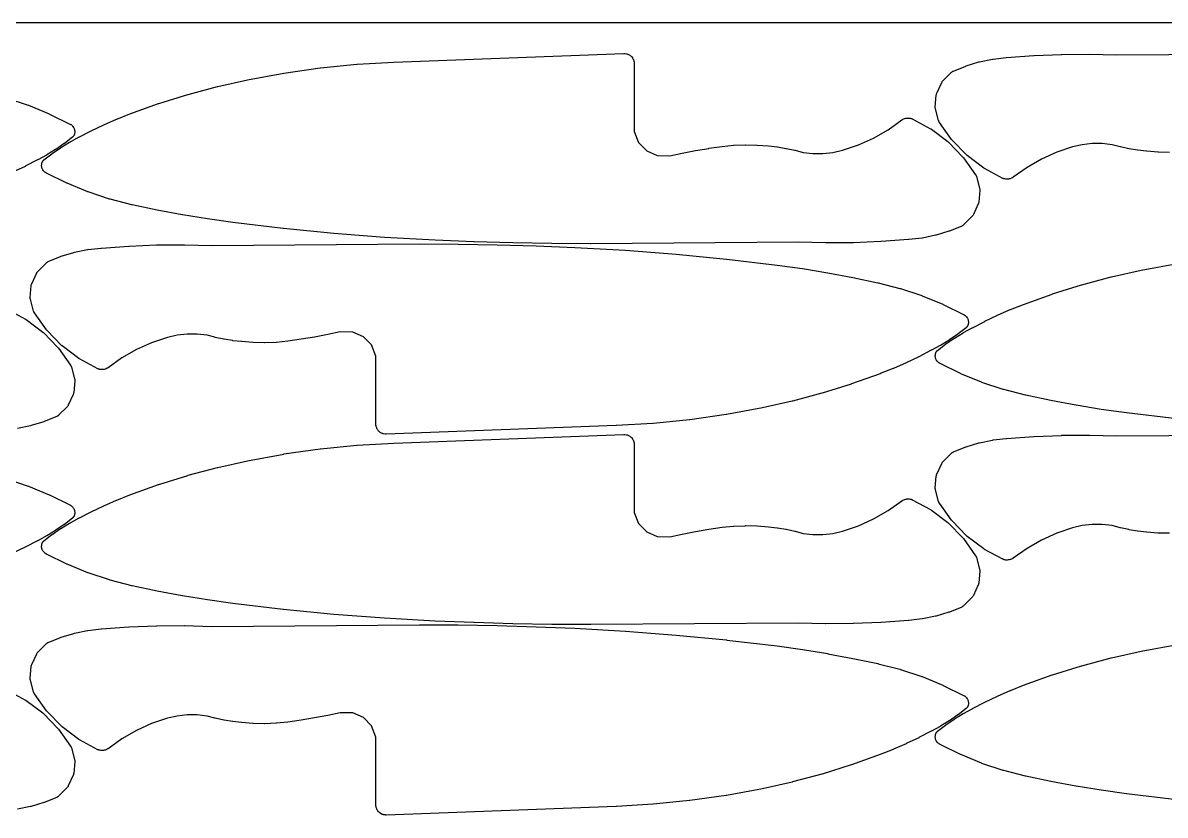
# Model space of a CAD drawing. Header units: metres. Extents: x 0 to 3000, y 0 to 1240.
# Drawn here: x 2207.4 to 2608.8, y 961.7 to 1240 of the extents above; entities that cross this region are included whole.
import ezdxf

# ---------------------------------------------------------------- set-up
doc = ezdxf.new("R2010")
doc.units = ezdxf.units.M

msp = doc.modelspace()

# ---------------------------------------------------------------- linework, layer by layer
at = {"color": 7}
msp.add_lwpolyline([(0, 0), (3000, 0), (3000, 1240), (0, 1240), (0, 0)], close=True, dxfattribs=at)
at = {"color": 1}
for points in [[(2423.77, 1197.92), (2426.62, 1195.02), (2430.33, 1193.39), (2434.71, 1193.29), (2439.07, 1194.24), (2439.11, 1194.25), (2443.72, 1195.13), (2443.77, 1195.14), (2448.4, 1195.92), (2448.44, 1195.93), (2453.09, 1196.59), (2453.13, 1196.6), (2453.17, 1196.6), (2457.12, 1197), (2457.24, 1197.01), (2461.2, 1197.17), (2461.32, 1197.17), (2465.28, 1197.09), (2465.4, 1197.08), (2469.35, 1196.76), (2469.38, 1196.76), (2469.41, 1196.76), (2472.44, 1196.42), (2472.55, 1196.41), (2475.55, 1195.92), (2475.66, 1195.9), (2478.63, 1195.25), (2478.73, 1195.23), (2481.53, 1194.47), (2484.99, 1194.07), (2488.51, 1194.07), (2492, 1194.46), (2495.45, 1195.24), (2501, 1197.13), (2506.34, 1199.55), (2511.42, 1202.47), (2516.28, 1205.93), (2516.36, 1205.98), (2516.44, 1206.03), (2516.44, 1206.03), (2516.45, 1206.04), (2516.53, 1206.08), (2516.61, 1206.12), (2516.97, 1206.28), (2517.14, 1206.35), (2517.32, 1206.41), (2517.7, 1206.5), (2517.88, 1206.53), (2518.06, 1206.55), (2518.45, 1206.58), (2518.64, 1206.58), (2518.83, 1206.56), (2519.21, 1206.51), (2519.28, 1206.5), (2519.35, 1206.49), (2519.38, 1206.48), (2519.41, 1206.48), (2519.47, 1206.46), (2519.54, 1206.44), (2519.57, 1206.43), (2519.6, 1206.42), (2519.66, 1206.4), (2519.72, 1206.38), (2519.75, 1206.36), (2519.78, 1206.35), (2519.84, 1206.32), (2519.9, 1206.29), (2526.36, 1202.83), (2526.49, 1202.75), (2526.62, 1202.67), (2532.44, 1198.28), (2532.56, 1198.18), (2532.67, 1198.08), (2537.74, 1192.85), (2537.85, 1192.73), (2537.94, 1192.61), (2542.18, 1186.63), (2542.21, 1186.58), (2542.24, 1186.54), (2542.26, 1186.5), (2542.28, 1186.47), (2542.31, 1186.41), (2542.34, 1186.36), (2542.35, 1186.33), (2542.37, 1186.29), (2542.39, 1186.24), (2542.42, 1186.18), (2542.43, 1186.15), (2542.44, 1186.11), (2542.46, 1186.05), (2542.48, 1186), (2543.59, 1181.88), (2543.63, 1181.71), (2543.65, 1181.54), (2543.66, 1181.36), (2543.65, 1181.18), (2543.29, 1177.06), (2543.27, 1176.89), (2543.23, 1176.72), (2543.18, 1176.55), (2543.11, 1176.39), (2541.38, 1172.63), (2541.3, 1172.48), (2541.2, 1172.33), (2541.09, 1172.19), (2540.98, 1172.06), (2537.96, 1169.04), (2537.96, 1169.04), (2537.95, 1169.03), (2537.88, 1168.97), (2537.82, 1168.91), (2537.81, 1168.9), (2537.81, 1168.9), (2537.73, 1168.85), (2537.66, 1168.79), (2537.65, 1168.79), (2537.65, 1168.78), (2537.57, 1168.74), (2537.49, 1168.69), (2537.48, 1168.69), (2537.48, 1168.68), (2537.4, 1168.65), (2537.31, 1168.61), (2537.31, 1168.6), (2537.3, 1168.6), (2532.96, 1166.84), (2532.78, 1166.78), (2528.31, 1165.42), (2528.13, 1165.37), (2523.55, 1164.43), (2523.37, 1164.41), (2518.71, 1163.89), (2518.67, 1163.89), (2518.64, 1163.88), (2508.99, 1163.17), (2508.92, 1163.16), (2499.25, 1162.77), (2499.19, 1162.77), (2489.52, 1162.7), (2489.45, 1162.7), (2479.81, 1162.96), (2406.93, 1162.44), (2406.92, 1162.44), (2406.91, 1162.44), (2393.26, 1162.5), (2393.24, 1162.5), (2379.6, 1162.72), (2379.57, 1162.72), (2365.94, 1163.11), (2365.91, 1163.11), (2352.28, 1163.66), (2352.26, 1163.66), (2352.25, 1163.66), (2334.49, 1164.65), (2334.44, 1164.66), (2316.71, 1166.02), (2316.67, 1166.03), (2298.96, 1167.76), (2298.92, 1167.76), (2281.25, 1169.86), (2281.23, 1169.86), (2281.21, 1169.87), (2272.34, 1171.11), (2272.3, 1171.12), (2263.46, 1172.56), (2263.42, 1172.57), (2254.61, 1174.21), (2254.57, 1174.22), (2245.81, 1176.06), (2245.76, 1176.07), (2245.72, 1176.08), (2238.05, 1178.05), (2237.91, 1178.09), (2230.41, 1180.59), (2230.28, 1180.64), (2222.96, 1183.64), (2222.84, 1183.7), (2215.73, 1187.2), (2215.71, 1187.22), (2215.69, 1187.23), (2215.63, 1187.26), (2215.56, 1187.3), (2215.54, 1187.31), (2215.52, 1187.32), (2215.2, 1187.54), (2215.04, 1187.65), (2214.9, 1187.78), (2214.76, 1187.92), (2214.64, 1188.08), (2214.43, 1188.39), (2214.33, 1188.55), (2214.25, 1188.72), (2214.18, 1188.9), (2214.13, 1189.08), (2214.05, 1189.45), (2214.01, 1189.64), (2214, 1189.84), (2214, 1190.03), (2214.03, 1190.23), (2214.09, 1190.61), (2214.11, 1190.66), (2214.11, 1190.71), (2214.13, 1190.75), (2214.14, 1190.8), (2214.15, 1190.85), (2214.17, 1190.9), (2214.18, 1190.94), (2214.2, 1190.99), (2214.22, 1191.03), (2214.24, 1191.08), (2214.26, 1191.12), (2214.28, 1191.17), (2214.3, 1191.21), (2214.33, 1191.26), (2214.35, 1191.3), (2214.37, 1191.34), (2214.4, 1191.38), (2214.43, 1191.42), (2214.46, 1191.46), (2214.49, 1191.5), (2214.52, 1191.54), (2214.55, 1191.58), (2214.58, 1191.61), (2214.61, 1191.65), (2214.65, 1191.68), (2214.69, 1191.72), (2214.72, 1191.75), (2214.76, 1191.78), (2214.8, 1191.81), (2214.84, 1191.85), (2217.64, 1194.04), (2217.73, 1194.1), (2220.66, 1196.13), (2220.75, 1196.19), (2223.78, 1198.05), (2223.88, 1198.1), (2227.02, 1199.79), (2227.03, 1199.79), (2227.05, 1199.8), (2231.38, 1202.04), (2231.44, 1202.07), (2235.84, 1204.17), (2235.9, 1204.2), (2240.37, 1206.16), (2240.43, 1206.18), (2244.96, 1208), (2245, 1208.01), (2245.03, 1208.03), (2255.1, 1211.63), (2255.18, 1211.66), (2265.39, 1214.85), (2265.47, 1214.87), (2275.8, 1217.63), (2275.88, 1217.65), (2286.32, 1219.99), (2286.35, 1220), (2286.39, 1220.01), (2299.06, 1222.34), (2299.14, 1222.35), (2311.88, 1224.16), (2311.97, 1224.17), (2324.77, 1225.45), (2324.86, 1225.45), (2337.71, 1226.2), (2337.73, 1226.2), (2337.75, 1226.2), (2418.58, 1229.23), (2418.67, 1229.23), (2418.76, 1229.23), (2418.77, 1229.23), (2418.77, 1229.23), (2418.86, 1229.22), (2418.95, 1229.21), (2419.51, 1229.13), (2419.69, 1229.09), (2419.87, 1229.04), (2420.04, 1228.97), (2420.21, 1228.88), (2420.67, 1228.61), (2420.83, 1228.51), (2420.97, 1228.4), (2421.1, 1228.28), (2421.23, 1228.14), (2421.57, 1227.72), (2421.68, 1227.57), (2421.77, 1227.41), (2421.86, 1227.25), (2421.92, 1227.07), (2422.09, 1226.54), (2422.1, 1226.52), (2422.1, 1226.51), (2422.12, 1226.43), (2422.14, 1226.35), (2422.15, 1226.33), (2422.15, 1226.32), (2422.16, 1226.24), (2422.18, 1226.16), (2422.18, 1226.14), (2422.18, 1226.12), (2422.18, 1226.04), (2422.19, 1225.96), (2422.19, 1225.94), (2422.19, 1225.93), (2422.19, 1201.84), (2423.77, 1197.92)], [(2329.89, 1126.86), (2327.05, 1129.76), (2323.33, 1131.39), (2318.95, 1131.49), (2314.59, 1130.54), (2314.55, 1130.53), (2309.94, 1129.65), (2309.89, 1129.64), (2305.26, 1128.86), (2305.22, 1128.85), (2300.57, 1128.19), (2300.53, 1128.18), (2300.49, 1128.17), (2296.54, 1127.78), (2296.42, 1127.77), (2292.46, 1127.61), (2292.34, 1127.61), (2288.38, 1127.69), (2288.26, 1127.7), (2284.31, 1128.02), (2284.28, 1128.02), (2284.25, 1128.02), (2281.22, 1128.36), (2281.11, 1128.37), (2278.11, 1128.86), (2278.01, 1128.88), (2275.03, 1129.53), (2274.93, 1129.55), (2272.13, 1130.31), (2268.67, 1130.71), (2265.15, 1130.71), (2261.66, 1130.32), (2258.21, 1129.54), (2252.66, 1127.65), (2247.32, 1125.23), (2242.24, 1122.31), (2237.38, 1118.85), (2237.3, 1118.8), (2237.22, 1118.75), (2237.22, 1118.75), (2237.21, 1118.74), (2237.13, 1118.7), (2237.05, 1118.66), (2236.69, 1118.5), (2236.52, 1118.43), (2236.34, 1118.37), (2235.96, 1118.28), (2235.78, 1118.24), (2235.6, 1118.23), (2235.21, 1118.2), (2235.02, 1118.2), (2234.83, 1118.22), (2234.45, 1118.27), (2234.38, 1118.28), (2234.32, 1118.29), (2234.28, 1118.3), (2234.25, 1118.3), (2234.19, 1118.32), (2234.13, 1118.34), (2234.1, 1118.35), (2234.06, 1118.36), (2234, 1118.38), (2233.94, 1118.4), (2233.91, 1118.42), (2233.88, 1118.43), (2233.82, 1118.46), (2233.76, 1118.49), (2227.3, 1121.95), (2227.17, 1122.03), (2227.04, 1122.11), (2221.22, 1126.5), (2221.11, 1126.6), (2220.99, 1126.7), (2215.92, 1131.93), (2215.81, 1132.05), (2215.72, 1132.17), (2211.48, 1138.15), (2211.45, 1138.2), (2211.42, 1138.24), (2211.4, 1138.28), (2211.38, 1138.31), (2211.35, 1138.36), (2211.32, 1138.41), (2211.31, 1138.45), (2211.29, 1138.49), (2211.27, 1138.54), (2211.25, 1138.59), (2211.23, 1138.63), (2211.22, 1138.67), (2211.2, 1138.73), (2211.19, 1138.78), (2210.07, 1142.9), (2210.03, 1143.07), (2210.01, 1143.24), (2210, 1143.42), (2210.01, 1143.59), (2210.37, 1147.72), (2210.39, 1147.89), (2210.43, 1148.06), (2210.48, 1148.23), (2210.55, 1148.39), (2212.28, 1152.15), (2212.37, 1152.3), (2212.46, 1152.45), (2212.57, 1152.59), (2212.68, 1152.72), (2215.7, 1155.74), (2215.7, 1155.74), (2215.71, 1155.75), (2215.78, 1155.81), (2215.84, 1155.87), (2215.85, 1155.87), (2215.86, 1155.88), (2215.93, 1155.93), (2216, 1155.99), (2216.01, 1155.99), (2216.01, 1156), (2216.09, 1156.04), (2216.17, 1156.09), (2216.18, 1156.09), (2216.18, 1156.09), (2216.27, 1156.13), (2216.35, 1156.17), (2216.35, 1156.17), (2216.36, 1156.18), (2220.7, 1157.94), (2220.88, 1158), (2225.35, 1159.36), (2225.53, 1159.4), (2230.11, 1160.34), (2230.29, 1160.37), (2234.95, 1160.89), (2234.99, 1160.89), (2235.02, 1160.9), (2244.67, 1161.61), (2244.74, 1161.62), (2254.41, 1162.01), (2254.47, 1162.01), (2264.15, 1162.08), (2264.21, 1162.07), (2273.85, 1161.82), (2346.73, 1162.34), (2346.74, 1162.34), (2346.75, 1162.34), (2360.4, 1162.28), (2360.42, 1162.28), (2374.06, 1162.06), (2374.09, 1162.06), (2387.72, 1161.67), (2387.75, 1161.67), (2401.38, 1161.12), (2401.4, 1161.12), (2401.41, 1161.12), (2419.18, 1160.13), (2419.22, 1160.12), (2436.95, 1158.76), (2436.99, 1158.75), (2454.7, 1157.02), (2454.74, 1157.02), (2472.41, 1154.92), (2472.43, 1154.92), (2472.45, 1154.91), (2481.32, 1153.67), (2481.36, 1153.66), (2490.2, 1152.21), (2490.24, 1152.21), (2499.05, 1150.57), (2499.09, 1150.56), (2507.86, 1148.72), (2507.9, 1148.71), (2507.94, 1148.7), (2515.61, 1146.73), (2515.75, 1146.69), (2523.25, 1144.19), (2523.38, 1144.14), (2530.7, 1141.14), (2530.83, 1141.08), (2537.93, 1137.57), (2537.95, 1137.56), (2537.97, 1137.55), (2538.03, 1137.52), (2538.1, 1137.48), (2538.12, 1137.47), (2538.14, 1137.45), (2538.46, 1137.24), (2538.62, 1137.13), (2538.77, 1137), (2538.9, 1136.85), (2539.02, 1136.7), (2539.23, 1136.39), (2539.33, 1136.23), (2539.41, 1136.06), (2539.48, 1135.88), (2539.53, 1135.7), (2539.61, 1135.33), (2539.65, 1135.14), (2539.66, 1134.94), (2539.66, 1134.75), (2539.63, 1134.55), (2539.57, 1134.17), (2539.56, 1134.12), (2539.55, 1134.07), (2539.53, 1134.02), (2539.52, 1133.98), (2539.51, 1133.93), (2539.49, 1133.88), (2539.48, 1133.84), (2539.46, 1133.79), (2539.44, 1133.75), (2539.42, 1133.7), (2539.4, 1133.66), (2539.38, 1133.61), (2539.36, 1133.57), (2539.34, 1133.52), (2539.31, 1133.48), (2539.29, 1133.44), (2539.26, 1133.4), (2539.23, 1133.36), (2539.2, 1133.32), (2539.18, 1133.28), (2539.14, 1133.24), (2539.11, 1133.2), (2539.08, 1133.17), (2539.05, 1133.13), (2539.01, 1133.1), (2538.97, 1133.06), (2538.94, 1133.03), (2538.91, 1133), (2538.86, 1132.97), (2538.83, 1132.93), (2536.02, 1130.74), (2535.93, 1130.68), (2533, 1128.65), (2532.91, 1128.59), (2529.88, 1126.73), (2529.78, 1126.68), (2526.64, 1124.99), (2526.63, 1124.99), (2526.61, 1124.98), (2522.28, 1122.74), (2522.22, 1122.71), (2517.82, 1120.61), (2517.76, 1120.58), (2513.29, 1118.62), (2513.23, 1118.6), (2508.7, 1116.78), (2508.66, 1116.77), (2508.63, 1116.75), (2498.56, 1113.15), (2498.48, 1113.12), (2488.27, 1109.93), (2488.19, 1109.91), (2477.86, 1107.15), (2477.78, 1107.13), (2467.34, 1104.79), (2467.31, 1104.78), (2467.27, 1104.77), (2454.6, 1102.44), (2454.52, 1102.43), (2441.78, 1100.62), (2441.7, 1100.61), (2428.89, 1099.33), (2428.8, 1099.33), (2415.95, 1098.58), (2415.93, 1098.58), (2415.91, 1098.58), (2335.08, 1095.55), (2334.99, 1095.55), (2334.9, 1095.55), (2334.89, 1095.55), (2334.89, 1095.55), (2334.8, 1095.56), (2334.71, 1095.57), (2334.15, 1095.65), (2333.97, 1095.69), (2333.79, 1095.74), (2333.62, 1095.81), (2333.46, 1095.9), (2332.99, 1096.17), (2332.83, 1096.27), (2332.69, 1096.38), (2332.56, 1096.5), (2332.43, 1096.64), (2332.09, 1097.06), (2331.98, 1097.21), (2331.89, 1097.37), (2331.81, 1097.53), (2331.74, 1097.71), (2331.57, 1098.24), (2331.56, 1098.26), (2331.56, 1098.27), (2331.54, 1098.35), (2331.52, 1098.43), (2331.52, 1098.45), (2331.51, 1098.46), (2331.5, 1098.54), (2331.49, 1098.62), (2331.48, 1098.64), (2331.48, 1098.66), (2331.48, 1098.74), (2331.47, 1098.82), (2331.47, 1098.83), (2331.47, 1098.85), (2331.47, 1122.94), (2329.89, 1126.86)], [(2423.77, 1064.14), (2426.62, 1061.24), (2430.33, 1059.6), (2434.71, 1059.5), (2439.07, 1060.45), (2439.11, 1060.46), (2443.72, 1061.35), (2443.77, 1061.36), (2448.4, 1062.13), (2448.44, 1062.14), (2453.09, 1062.81), (2453.13, 1062.81), (2453.17, 1062.82), (2457.12, 1063.22), (2457.24, 1063.23), (2461.2, 1063.38), (2461.32, 1063.39), (2465.28, 1063.3), (2465.4, 1063.3), (2469.35, 1062.98), (2469.38, 1062.97), (2469.41, 1062.97), (2472.44, 1062.64), (2472.55, 1062.62), (2475.55, 1062.13), (2475.66, 1062.11), (2478.63, 1061.46), (2478.73, 1061.44), (2481.53, 1060.68), (2484.99, 1060.29), (2488.51, 1060.28), (2492, 1060.67), (2495.45, 1061.46), (2501, 1063.35), (2506.34, 1065.76), (2511.42, 1068.68), (2516.28, 1072.14), (2516.36, 1072.19), (2516.44, 1072.24), (2516.44, 1072.25), (2516.45, 1072.25), (2516.53, 1072.29), (2516.61, 1072.33), (2516.97, 1072.5), (2517.14, 1072.57), (2517.32, 1072.62), (2517.7, 1072.71), (2517.88, 1072.75), (2518.06, 1072.77), (2518.45, 1072.79), (2518.64, 1072.79), (2518.83, 1072.78), (2519.21, 1072.73), (2519.28, 1072.71), (2519.35, 1072.7), (2519.38, 1072.7), (2519.41, 1072.69), (2519.47, 1072.67), (2519.54, 1072.66), (2519.57, 1072.64), (2519.6, 1072.64), (2519.66, 1072.61), (2519.72, 1072.59), (2519.75, 1072.58), (2519.78, 1072.56), (2519.84, 1072.53), (2519.9, 1072.51), (2526.36, 1069.05), (2526.49, 1068.97), (2526.62, 1068.88), (2532.44, 1064.49), (2532.56, 1064.4), (2532.67, 1064.29), (2537.74, 1059.06), (2537.85, 1058.95), (2537.94, 1058.83), (2542.18, 1052.85), (2542.21, 1052.8), (2542.24, 1052.75), (2542.26, 1052.71), (2542.28, 1052.68), (2542.31, 1052.63), (2542.34, 1052.58), (2542.35, 1052.54), (2542.37, 1052.5), (2542.39, 1052.45), (2542.42, 1052.4), (2542.43, 1052.36), (2542.44, 1052.32), (2542.46, 1052.27), (2542.48, 1052.21), (2543.59, 1048.1), (2543.63, 1047.93), (2543.65, 1047.75), (2543.66, 1047.57), (2543.65, 1047.4), (2543.29, 1043.27), (2543.27, 1043.1), (2543.23, 1042.93), (2543.18, 1042.77), (2543.11, 1042.61), (2541.38, 1038.85), (2541.3, 1038.69), (2541.2, 1038.54), (2541.09, 1038.4), (2540.98, 1038.27), (2537.96, 1035.26), (2537.96, 1035.25), (2537.95, 1035.25), (2537.88, 1035.18), (2537.82, 1035.12), (2537.81, 1035.12), (2537.81, 1035.11), (2537.73, 1035.06), (2537.66, 1035.01), (2537.65, 1035), (2537.65, 1035), (2537.57, 1034.95), (2537.49, 1034.91), (2537.48, 1034.9), (2537.48, 1034.9), (2537.4, 1034.86), (2537.31, 1034.82), (2537.31, 1034.82), (2537.3, 1034.82), (2532.96, 1033.05), (2532.78, 1032.99), (2528.31, 1031.63), (2528.13, 1031.59), (2523.55, 1030.65), (2523.37, 1030.62), (2518.71, 1030.1), (2518.67, 1030.1), (2518.64, 1030.1), (2508.99, 1029.38), (2508.92, 1029.38), (2499.25, 1028.99), (2499.19, 1028.98), (2489.52, 1028.92), (2489.45, 1028.92), (2479.81, 1029.18), (2406.93, 1028.65), (2406.92, 1028.65), (2406.91, 1028.65), (2393.26, 1028.71), (2393.24, 1028.71), (2379.6, 1028.93), (2379.57, 1028.93), (2365.94, 1029.32), (2365.91, 1029.32), (2352.28, 1029.87), (2352.26, 1029.87), (2352.25, 1029.87), (2334.49, 1030.87), (2334.44, 1030.87), (2316.71, 1032.24), (2316.67, 1032.24), (2298.96, 1033.97), (2298.92, 1033.98), (2281.25, 1036.07), (2281.23, 1036.08), (2281.21, 1036.08), (2272.34, 1037.33), (2272.3, 1037.33), (2263.46, 1038.78), (2263.42, 1038.79), (2254.61, 1040.43), (2254.57, 1040.44), (2245.81, 1042.27), (2245.76, 1042.28), (2245.72, 1042.29), (2238.05, 1044.27), (2237.91, 1044.31), (2230.41, 1046.8), (2230.28, 1046.85), (2222.96, 1049.86), (2222.84, 1049.91), (2215.73, 1053.42), (2215.71, 1053.43), (2215.69, 1053.44), (2215.63, 1053.48), (2215.56, 1053.51), (2215.54, 1053.53), (2215.52, 1053.54), (2215.2, 1053.75), (2215.04, 1053.87), (2214.9, 1054), (2214.76, 1054.14), (2214.64, 1054.29), (2214.43, 1054.6), (2214.33, 1054.77), (2214.25, 1054.94), (2214.18, 1055.11), (2214.13, 1055.3), (2214.05, 1055.66), (2214.01, 1055.86), (2214, 1056.05), (2214, 1056.25), (2214.03, 1056.44), (2214.09, 1056.82), (2214.11, 1056.87), (2214.11, 1056.92), (2214.13, 1056.97), (2214.14, 1057.01), (2214.15, 1057.06), (2214.17, 1057.11), (2214.18, 1057.16), (2214.2, 1057.2), (2214.22, 1057.25), (2214.24, 1057.3), (2214.26, 1057.34), (2214.28, 1057.38), (2214.3, 1057.43), (2214.33, 1057.47), (2214.35, 1057.51), (2214.37, 1057.55), (2214.4, 1057.59), (2214.43, 1057.64), (2214.46, 1057.67), (2214.49, 1057.71), (2214.52, 1057.75), (2214.55, 1057.79), (2214.58, 1057.83), (2214.61, 1057.86), (2214.65, 1057.9), (2214.69, 1057.93), (2214.72, 1057.96), (2214.76, 1058), (2214.8, 1058.03), (2214.84, 1058.06), (2217.64, 1060.25), (2217.73, 1060.32), (2220.66, 1062.34), (2220.75, 1062.4), (2223.78, 1064.26), (2223.88, 1064.32), (2227.02, 1066), (2227.03, 1066.01), (2227.05, 1066.01), (2231.38, 1068.26), (2231.44, 1068.28), (2235.84, 1070.39), (2235.9, 1070.41), (2240.37, 1072.37), (2240.43, 1072.4), (2244.96, 1074.21), (2245, 1074.22), (2245.03, 1074.24), (2255.1, 1077.85), (2255.18, 1077.87), (2265.39, 1081.06), (2265.47, 1081.08), (2275.8, 1083.85), (2275.88, 1083.87), (2286.32, 1086.21), (2286.35, 1086.21), (2286.39, 1086.22), (2299.06, 1088.55), (2299.14, 1088.57), (2311.88, 1090.37), (2311.97, 1090.38), (2324.77, 1091.66), (2324.86, 1091.67), (2337.71, 1092.42), (2337.73, 1092.42), (2337.75, 1092.42), (2418.58, 1095.45), (2418.67, 1095.45), (2418.76, 1095.45), (2418.77, 1095.44), (2418.77, 1095.44), (2418.86, 1095.43), (2418.95, 1095.43), (2419.51, 1095.34), (2419.69, 1095.31), (2419.87, 1095.25), (2420.04, 1095.18), (2420.21, 1095.1), (2420.67, 1094.83), (2420.83, 1094.73), (2420.97, 1094.62), (2421.1, 1094.49), (2421.23, 1094.36), (2421.57, 1093.94), (2421.68, 1093.79), (2421.77, 1093.63), (2421.86, 1093.46), (2421.92, 1093.29), (2422.09, 1092.75), (2422.1, 1092.74), (2422.1, 1092.72), (2422.12, 1092.64), (2422.14, 1092.56), (2422.15, 1092.55), (2422.15, 1092.53), (2422.16, 1092.45), (2422.18, 1092.37), (2422.18, 1092.35), (2422.18, 1092.34), (2422.18, 1092.26), (2422.19, 1092.18), (2422.19, 1092.16), (2422.19, 1092.14), (2422.19, 1068.05), (2423.77, 1064.14)], [(2329.89, 993.07), (2327.05, 995.97), (2323.33, 997.6), (2318.95, 997.7), (2314.59, 996.76), (2314.55, 996.75), (2309.94, 995.86), (2309.89, 995.85), (2305.26, 995.07), (2305.22, 995.07), (2300.57, 994.4), (2300.53, 994.4), (2300.49, 994.39), (2296.54, 993.99), (2296.42, 993.98), (2292.46, 993.82), (2292.34, 993.82), (2288.38, 993.9), (2288.26, 993.91), (2284.31, 994.23), (2284.28, 994.23), (2284.25, 994.24), (2281.22, 994.57), (2281.11, 994.59), (2278.11, 995.08), (2278.01, 995.1), (2275.03, 995.74), (2274.93, 995.77), (2272.13, 996.53), (2268.67, 996.92), (2265.15, 996.92), (2261.66, 996.53), (2258.21, 995.75), (2252.66, 993.86), (2247.32, 991.45), (2242.24, 988.53), (2237.38, 985.06), (2237.3, 985.01), (2237.22, 984.97), (2237.22, 984.96), (2237.21, 984.96), (2237.13, 984.92), (2237.05, 984.87), (2236.69, 984.71), (2236.52, 984.64), (2236.34, 984.59), (2235.96, 984.49), (2235.78, 984.46), (2235.6, 984.44), (2235.21, 984.42), (2235.02, 984.42), (2234.83, 984.43), (2234.45, 984.48), (2234.38, 984.49), (2234.32, 984.5), (2234.28, 984.51), (2234.25, 984.52), (2234.19, 984.54), (2234.13, 984.55), (2234.1, 984.56), (2234.06, 984.57), (2234, 984.6), (2233.94, 984.62), (2233.91, 984.63), (2233.88, 984.64), (2233.82, 984.67), (2233.76, 984.7), (2227.3, 988.16), (2227.17, 988.24), (2227.04, 988.33), (2221.22, 992.71), (2221.11, 992.81), (2220.99, 992.92), (2215.92, 998.15), (2215.81, 998.26), (2215.72, 998.38), (2211.48, 1004.36), (2211.45, 1004.41), (2211.42, 1004.46), (2211.4, 1004.49), (2211.38, 1004.53), (2211.35, 1004.58), (2211.32, 1004.63), (2211.31, 1004.67), (2211.29, 1004.7), (2211.27, 1004.76), (2211.25, 1004.81), (2211.23, 1004.85), (2211.22, 1004.89), (2211.2, 1004.94), (2211.19, 1005), (2210.07, 1009.11), (2210.03, 1009.28), (2210.01, 1009.46), (2210, 1009.63), (2210.01, 1009.81), (2210.37, 1013.94), (2210.39, 1014.11), (2210.43, 1014.28), (2210.48, 1014.44), (2210.55, 1014.6), (2212.28, 1018.36), (2212.37, 1018.52), (2212.46, 1018.67), (2212.57, 1018.81), (2212.68, 1018.94), (2215.7, 1021.95), (2215.7, 1021.96), (2215.71, 1021.96), (2215.78, 1022.02), (2215.84, 1022.08), (2215.85, 1022.09), (2215.86, 1022.09), (2215.93, 1022.15), (2216, 1022.2), (2216.01, 1022.21), (2216.01, 1022.21), (2216.09, 1022.26), (2216.17, 1022.3), (2216.18, 1022.31), (2216.18, 1022.31), (2216.27, 1022.35), (2216.35, 1022.39), (2216.35, 1022.39), (2216.36, 1022.39), (2220.7, 1024.16), (2220.88, 1024.22), (2225.35, 1025.57), (2225.53, 1025.62), (2230.11, 1026.56), (2230.29, 1026.59), (2234.95, 1027.1), (2234.99, 1027.11), (2235.02, 1027.11), (2244.67, 1027.83), (2244.74, 1027.83), (2254.41, 1028.22), (2254.47, 1028.22), (2264.15, 1028.29), (2264.21, 1028.29), (2273.85, 1028.03), (2346.73, 1028.55), (2346.74, 1028.55), (2346.75, 1028.55), (2360.4, 1028.5), (2360.42, 1028.5), (2374.06, 1028.27), (2374.09, 1028.27), (2387.72, 1027.89), (2387.75, 1027.89), (2401.38, 1027.34), (2401.4, 1027.34), (2401.41, 1027.34), (2419.18, 1026.34), (2419.22, 1026.34), (2436.95, 1024.97), (2436.99, 1024.97), (2454.7, 1023.24), (2454.74, 1023.23), (2472.41, 1021.13), (2472.43, 1021.13), (2472.45, 1021.13), (2481.32, 1019.88), (2481.36, 1019.87), (2490.2, 1018.43), (2490.24, 1018.42), (2499.05, 1016.78), (2499.09, 1016.77), (2507.86, 1014.94), (2507.9, 1014.92), (2507.94, 1014.91), (2515.61, 1012.94), (2515.75, 1012.9), (2523.25, 1010.41), (2523.38, 1010.36), (2530.7, 1007.35), (2530.83, 1007.3), (2537.93, 1003.79), (2537.95, 1003.78), (2537.97, 1003.77), (2538.03, 1003.73), (2538.1, 1003.69), (2538.12, 1003.68), (2538.14, 1003.67), (2538.46, 1003.46), (2538.62, 1003.34), (2538.77, 1003.21), (2538.9, 1003.07), (2539.02, 1002.91), (2539.23, 1002.6), (2539.33, 1002.44), (2539.41, 1002.27), (2539.48, 1002.09), (2539.53, 1001.91), (2539.61, 1001.54), (2539.65, 1001.35), (2539.66, 1001.16), (2539.66, 1000.96), (2539.63, 1000.77), (2539.57, 1000.39), (2539.56, 1000.33), (2539.55, 1000.28), (2539.53, 1000.24), (2539.52, 1000.19), (2539.51, 1000.14), (2539.49, 1000.09), (2539.48, 1000.05), (2539.46, 1000.01), (2539.44, 999.96), (2539.42, 999.91), (2539.4, 999.87), (2539.38, 999.83), (2539.36, 999.78), (2539.34, 999.74), (2539.31, 999.7), (2539.29, 999.66), (2539.26, 999.61), (2539.23, 999.57), (2539.2, 999.53), (2539.18, 999.5), (2539.14, 999.46), (2539.11, 999.42), (2539.08, 999.38), (2539.05, 999.35), (2539.01, 999.31), (2538.97, 999.27), (2538.94, 999.24), (2538.91, 999.21), (2538.86, 999.18), (2538.83, 999.15), (2536.02, 996.96), (2535.93, 996.89), (2533, 994.87), (2532.91, 994.8), (2529.88, 992.95), (2529.78, 992.89), (2526.64, 991.21), (2526.63, 991.2), (2526.61, 991.19), (2522.28, 988.95), (2522.22, 988.92), (2517.82, 986.82), (2517.76, 986.79), (2513.29, 984.84), (2513.23, 984.81), (2508.7, 982.99), (2508.66, 982.98), (2508.63, 982.97), (2498.56, 979.36), (2498.48, 979.34), (2488.27, 976.15), (2488.19, 976.12), (2477.86, 973.36), (2477.78, 973.34), (2467.34, 971), (2467.31, 971), (2467.27, 970.99), (2454.6, 968.65), (2454.52, 968.64), (2441.78, 966.83), (2441.7, 966.82), (2428.89, 965.55), (2428.8, 965.54), (2415.95, 964.79), (2415.93, 964.79), (2415.91, 964.79), (2335.08, 961.76), (2334.99, 961.76), (2334.9, 961.76), (2334.89, 961.76), (2334.89, 961.76), (2334.8, 961.77), (2334.71, 961.78), (2334.15, 961.87), (2333.97, 961.9), (2333.79, 961.96), (2333.62, 962.03), (2333.46, 962.11), (2332.99, 962.38), (2332.83, 962.48), (2332.69, 962.59), (2332.56, 962.72), (2332.43, 962.85), (2332.09, 963.27), (2331.98, 963.42), (2331.89, 963.58), (2331.81, 963.75), (2331.74, 963.92), (2331.57, 964.45), (2331.56, 964.47), (2331.56, 964.49), (2331.54, 964.56), (2331.52, 964.64), (2331.52, 964.66), (2331.51, 964.68), (2331.5, 964.76), (2331.49, 964.84), (2331.48, 964.85), (2331.48, 964.87), (2331.48, 964.95), (2331.47, 965.03), (2331.47, 965.05), (2331.47, 965.07), (2331.47, 989.15), (2329.89, 993.07)]]:
    msp.add_lwpolyline(points, close=True, dxfattribs=at)
for points in [[(2610.34, 1194.5), (2606.38, 1194.58), (2606.26, 1194.59), (2602.31, 1194.91), (2602.28, 1194.91), (2602.25, 1194.91), (2599.22, 1195.25), (2599.11, 1195.27), (2596.11, 1195.76), (2596.01, 1195.78), (2593.03, 1196.42), (2592.93, 1196.45), (2590.13, 1197.21), (2586.67, 1197.6), (2583.15, 1197.6), (2579.66, 1197.21), (2576.21, 1196.43), (2570.66, 1194.54), (2565.32, 1192.12), (2560.24, 1189.2), (2555.38, 1185.74), (2555.3, 1185.69), (2555.22, 1185.64), (2555.22, 1185.64), (2555.21, 1185.64), (2555.13, 1185.6), (2555.05, 1185.55), (2554.69, 1185.39), (2554.52, 1185.32), (2554.34, 1185.27), (2553.96, 1185.17), (2553.78, 1185.14), (2553.6, 1185.12), (2553.21, 1185.1), (2553.02, 1185.09), (2552.83, 1185.11), (2552.45, 1185.16), (2552.38, 1185.17), (2552.32, 1185.18), (2552.28, 1185.19), (2552.25, 1185.2), (2552.19, 1185.21), (2552.13, 1185.23), (2552.1, 1185.24), (2552.06, 1185.25), (2552, 1185.27), (2551.94, 1185.3), (2551.91, 1185.31), (2551.88, 1185.32), (2551.82, 1185.35), (2551.76, 1185.38), (2545.3, 1188.84), (2545.17, 1188.92), (2545.04, 1189.01), (2539.22, 1193.39), (2539.11, 1193.49), (2538.99, 1193.6), (2533.92, 1198.82), (2533.81, 1198.94), (2533.72, 1199.06), (2529.48, 1205.04), (2529.45, 1205.09), (2529.42, 1205.14), (2529.4, 1205.17), (2529.38, 1205.21), (2529.35, 1205.26), (2529.32, 1205.31), (2529.31, 1205.35), (2529.29, 1205.38), (2529.27, 1205.44), (2529.25, 1205.49), (2529.23, 1205.53), (2529.22, 1205.56), (2529.2, 1205.62), (2529.19, 1205.67), (2528.07, 1209.79), (2528.03, 1209.96), (2528.01, 1210.14), (2528, 1210.31), (2528.01, 1210.49), (2528.37, 1214.62), (2528.39, 1214.79), (2528.43, 1214.95), (2528.48, 1215.12), (2528.55, 1215.28), (2530.28, 1219.04), (2530.37, 1219.2), (2530.46, 1219.35), (2530.57, 1219.49), (2530.68, 1219.62), (2533.7, 1222.63), (2533.7, 1222.64), (2533.71, 1222.64), (2533.78, 1222.7), (2533.84, 1222.76), (2533.85, 1222.77), (2533.86, 1222.77), (2533.93, 1222.83), (2534, 1222.88), (2534.01, 1222.88), (2534.01, 1222.89), (2534.09, 1222.93), (2534.17, 1222.98), (2534.18, 1222.98), (2534.18, 1222.99), (2534.27, 1223.03), (2534.35, 1223.07), (2534.35, 1223.07), (2534.36, 1223.07), (2538.7, 1224.84), (2538.88, 1224.9), (2543.35, 1226.25), (2543.53, 1226.3), (2548.11, 1227.24), (2548.29, 1227.27), (2552.95, 1227.78), (2552.99, 1227.79), (2553.02, 1227.79), (2562.67, 1228.51), (2562.74, 1228.51), (2572.41, 1228.9), (2572.47, 1228.9), (2582.15, 1228.97), (2582.21, 1228.97), (2591.85, 1228.71), (2664.73, 1229.23)], [(2201.75, 1213.58), (2209.25, 1211.08), (2209.38, 1211.04), (2216.7, 1208.03), (2216.83, 1207.97), (2223.93, 1204.47), (2223.95, 1204.46), (2223.97, 1204.45), (2224.03, 1204.41), (2224.1, 1204.37), (2224.12, 1204.36), (2224.14, 1204.35), (2224.46, 1204.13), (2224.62, 1204.02), (2224.77, 1203.89), (2224.9, 1203.75), (2225.02, 1203.59), (2225.23, 1203.28), (2225.33, 1203.12), (2225.41, 1202.95), (2225.48, 1202.77), (2225.53, 1202.59), (2225.61, 1202.22), (2225.65, 1202.03), (2225.66, 1201.84), (2225.66, 1201.64), (2225.63, 1201.45), (2225.57, 1201.06), (2225.56, 1201.01), (2225.55, 1200.96), (2225.53, 1200.92), (2225.52, 1200.87), (2225.51, 1200.82), (2225.49, 1200.77), (2225.48, 1200.73), (2225.46, 1200.69), (2225.44, 1200.64), (2225.42, 1200.59), (2225.4, 1200.55), (2225.38, 1200.51), (2225.36, 1200.46), (2225.34, 1200.41), (2225.31, 1200.38), (2225.29, 1200.34), (2225.26, 1200.29), (2225.23, 1200.25), (2225.2, 1200.21), (2225.18, 1200.17), (2225.14, 1200.14), (2225.11, 1200.09), (2225.08, 1200.06), (2225.05, 1200.03), (2225.01, 1199.99), (2224.97, 1199.95), (2224.94, 1199.92), (2224.91, 1199.89), (2224.86, 1199.86), (2224.83, 1199.82), (2222.02, 1197.64), (2221.93, 1197.57), (2219, 1195.54), (2218.91, 1195.48), (2215.88, 1193.63), (2215.78, 1193.57), (2212.64, 1191.89), (2212.63, 1191.88), (2212.61, 1191.87), (2208.28, 1189.63), (2208.22, 1189.6), (2203.82, 1187.5)], [(2612.92, 1100.87), (2595.25, 1102.97), (2595.23, 1102.97), (2595.21, 1102.97), (2586.34, 1104.22), (2586.3, 1104.23), (2577.46, 1105.67), (2577.42, 1105.68), (2568.61, 1107.32), (2568.57, 1107.33), (2559.81, 1109.17), (2559.76, 1109.18), (2559.72, 1109.19), (2552.05, 1111.16), (2551.91, 1111.2), (2544.41, 1113.7), (2544.28, 1113.74), (2536.96, 1116.75), (2536.84, 1116.81), (2529.73, 1120.31), (2529.71, 1120.32), (2529.69, 1120.33), (2529.63, 1120.37), (2529.56, 1120.41), (2529.54, 1120.42), (2529.52, 1120.43), (2529.2, 1120.64), (2529.04, 1120.76), (2528.9, 1120.89), (2528.76, 1121.03), (2528.64, 1121.19), (2528.43, 1121.5), (2528.33, 1121.66), (2528.25, 1121.83), (2528.18, 1122.01), (2528.13, 1122.19), (2528.05, 1122.56), (2528.01, 1122.75), (2528, 1122.94), (2528, 1123.14), (2528.03, 1123.33), (2528.09, 1123.72), (2528.11, 1123.77), (2528.11, 1123.82), (2528.13, 1123.86), (2528.14, 1123.91), (2528.15, 1123.96), (2528.17, 1124.01), (2528.18, 1124.05), (2528.2, 1124.09), (2528.22, 1124.14), (2528.24, 1124.19), (2528.26, 1124.23), (2528.28, 1124.27), (2528.3, 1124.32), (2528.33, 1124.36), (2528.35, 1124.4), (2528.37, 1124.44), (2528.4, 1124.49), (2528.43, 1124.53), (2528.46, 1124.57), (2528.49, 1124.6), (2528.52, 1124.64), (2528.55, 1124.68), (2528.58, 1124.72), (2528.61, 1124.75), (2528.65, 1124.79), (2528.69, 1124.83), (2528.72, 1124.86), (2528.76, 1124.89), (2528.8, 1124.92), (2528.84, 1124.96), (2531.64, 1127.14), (2531.73, 1127.21), (2534.66, 1129.23), (2534.75, 1129.3), (2537.78, 1131.15), (2537.88, 1131.21), (2541.02, 1132.89), (2541.03, 1132.9), (2541.05, 1132.91), (2545.38, 1135.15), (2545.44, 1135.18), (2549.84, 1137.28), (2549.9, 1137.31), (2554.37, 1139.27), (2554.43, 1139.29), (2558.96, 1141.11), (2559, 1141.12), (2559.03, 1141.13), (2569.1, 1144.74), (2569.18, 1144.77), (2579.39, 1147.95), (2579.47, 1147.98), (2589.8, 1150.74), (2589.88, 1150.76), (2600.32, 1153.1), (2600.35, 1153.1), (2600.39, 1153.11), (2613.06, 1155.45)], [(2201.9, 1139.4), (2208.36, 1135.94), (2208.49, 1135.86), (2208.62, 1135.77), (2214.44, 1131.39), (2214.56, 1131.29), (2214.67, 1131.18), (2219.74, 1125.96), (2219.85, 1125.84), (2219.94, 1125.72), (2224.18, 1119.74), (2224.21, 1119.69), (2224.24, 1119.64), (2224.26, 1119.61), (2224.28, 1119.57), (2224.31, 1119.52), (2224.34, 1119.47), (2224.35, 1119.43), (2224.37, 1119.4), (2224.39, 1119.34), (2224.42, 1119.29), (2224.43, 1119.25), (2224.44, 1119.21), (2224.46, 1119.16), (2224.48, 1119.11), (2225.59, 1114.99), (2225.63, 1114.82), (2225.65, 1114.64), (2225.66, 1114.47), (2225.65, 1114.29), (2225.29, 1110.16), (2225.27, 1109.99), (2225.23, 1109.82), (2225.18, 1109.66), (2225.11, 1109.5), (2223.38, 1105.74), (2223.3, 1105.58), (2223.2, 1105.43), (2223.09, 1105.29), (2222.98, 1105.16), (2219.96, 1102.15), (2219.96, 1102.14), (2219.95, 1102.14), (2219.88, 1102.08), (2219.82, 1102.02), (2219.81, 1102.01), (2219.81, 1102.01), (2219.73, 1101.95), (2219.66, 1101.9), (2219.65, 1101.9), (2219.65, 1101.89), (2219.57, 1101.85), (2219.49, 1101.8), (2219.48, 1101.8), (2219.48, 1101.79), (2219.4, 1101.75), (2219.31, 1101.71), (2219.31, 1101.71), (2219.3, 1101.71), (2214.96, 1099.94), (2214.78, 1099.88), (2210.31, 1098.53), (2210.13, 1098.48), (2205.55, 1097.54)], [(2610.34, 1060.72), (2606.38, 1060.8), (2606.26, 1060.8), (2602.31, 1061.12), (2602.28, 1061.13), (2602.25, 1061.13), (2599.22, 1061.47), (2599.11, 1061.48), (2596.11, 1061.97), (2596.01, 1061.99), (2593.03, 1062.64), (2592.93, 1062.66), (2590.13, 1063.42), (2586.67, 1063.81), (2583.15, 1063.82), (2579.66, 1063.43), (2576.21, 1062.64), (2570.66, 1060.75), (2565.32, 1058.34), (2560.24, 1055.42), (2555.38, 1051.96), (2555.3, 1051.91), (2555.22, 1051.86), (2555.22, 1051.85), (2555.21, 1051.85), (2555.13, 1051.81), (2555.05, 1051.77), (2554.69, 1051.6), (2554.52, 1051.53), (2554.34, 1051.48), (2553.96, 1051.39), (2553.78, 1051.35), (2553.6, 1051.33), (2553.21, 1051.31), (2553.02, 1051.31), (2552.83, 1051.32), (2552.45, 1051.38), (2552.38, 1051.39), (2552.32, 1051.4), (2552.28, 1051.4), (2552.25, 1051.41), (2552.19, 1051.43), (2552.13, 1051.45), (2552.1, 1051.46), (2552.06, 1051.46), (2552, 1051.49), (2551.94, 1051.51), (2551.91, 1051.52), (2551.88, 1051.54), (2551.82, 1051.57), (2551.76, 1051.6), (2545.3, 1055.06), (2545.17, 1055.13), (2545.04, 1055.22), (2539.22, 1059.61), (2539.11, 1059.71), (2538.99, 1059.81), (2533.92, 1065.04), (2533.81, 1065.15), (2533.72, 1065.28), (2529.48, 1071.26), (2529.45, 1071.3), (2529.42, 1071.35), (2529.4, 1071.39), (2529.38, 1071.42), (2529.35, 1071.47), (2529.32, 1071.52), (2529.31, 1071.56), (2529.29, 1071.6), (2529.27, 1071.65), (2529.25, 1071.7), (2529.23, 1071.74), (2529.22, 1071.78), (2529.2, 1071.83), (2529.19, 1071.89), (2528.07, 1076), (2528.03, 1076.18), (2528.01, 1076.35), (2528, 1076.53), (2528.01, 1076.7), (2528.37, 1080.83), (2528.39, 1081), (2528.43, 1081.17), (2528.48, 1081.33), (2528.55, 1081.49), (2530.28, 1085.25), (2530.37, 1085.41), (2530.46, 1085.56), (2530.57, 1085.7), (2530.68, 1085.83), (2533.7, 1088.85), (2533.7, 1088.85), (2533.71, 1088.86), (2533.78, 1088.92), (2533.84, 1088.98), (2533.85, 1088.98), (2533.86, 1088.99), (2533.93, 1089.04), (2534, 1089.09), (2534.01, 1089.1), (2534.01, 1089.1), (2534.09, 1089.15), (2534.17, 1089.2), (2534.18, 1089.2), (2534.18, 1089.2), (2534.27, 1089.24), (2534.35, 1089.28), (2534.35, 1089.28), (2534.36, 1089.28), (2538.7, 1091.05), (2538.88, 1091.11), (2543.35, 1092.47), (2543.53, 1092.51), (2548.11, 1093.45), (2548.29, 1093.48), (2552.95, 1094), (2552.99, 1094), (2553.02, 1094), (2562.67, 1094.72), (2562.74, 1094.72), (2572.41, 1095.11), (2572.47, 1095.12), (2582.15, 1095.18), (2582.21, 1095.18), (2591.85, 1094.92), (2664.73, 1095.45)], [(2201.75, 1079.79), (2209.25, 1077.3), (2209.38, 1077.25), (2216.7, 1074.24), (2216.83, 1074.19), (2223.93, 1070.68), (2223.95, 1070.67), (2223.97, 1070.66), (2224.03, 1070.62), (2224.1, 1070.59), (2224.12, 1070.57), (2224.14, 1070.56), (2224.46, 1070.35), (2224.62, 1070.23), (2224.77, 1070.11), (2224.9, 1069.96), (2225.02, 1069.81), (2225.23, 1069.5), (2225.33, 1069.34), (2225.41, 1069.16), (2225.48, 1068.99), (2225.53, 1068.8), (2225.61, 1068.44), (2225.65, 1068.24), (2225.66, 1068.05), (2225.66, 1067.85), (2225.63, 1067.66), (2225.57, 1067.28), (2225.56, 1067.23), (2225.55, 1067.18), (2225.53, 1067.13), (2225.52, 1067.09), (2225.51, 1067.04), (2225.49, 1066.99), (2225.48, 1066.94), (2225.46, 1066.9), (2225.44, 1066.85), (2225.42, 1066.8), (2225.4, 1066.76), (2225.38, 1066.72), (2225.36, 1066.68), (2225.34, 1066.63), (2225.31, 1066.59), (2225.29, 1066.55), (2225.26, 1066.51), (2225.23, 1066.46), (2225.2, 1066.43), (2225.18, 1066.39), (2225.14, 1066.35), (2225.11, 1066.31), (2225.08, 1066.28), (2225.05, 1066.24), (2225.01, 1066.2), (2224.97, 1066.17), (2224.94, 1066.14), (2224.91, 1066.1), (2224.86, 1066.07), (2224.83, 1066.04), (2222.02, 1063.85), (2221.93, 1063.78), (2219, 1061.76), (2218.91, 1061.7), (2215.88, 1059.84), (2215.78, 1059.78), (2212.64, 1058.1), (2212.63, 1058.09), (2212.61, 1058.09), (2208.28, 1055.84), (2208.22, 1055.82), (2203.82, 1053.71)], [(2612.92, 967.08), (2595.25, 969.18), (2595.23, 969.19), (2595.21, 969.19), (2586.34, 970.43), (2586.3, 970.44), (2577.46, 971.89), (2577.42, 971.89), (2568.61, 973.53), (2568.57, 973.54), (2559.81, 975.38), (2559.76, 975.39), (2559.72, 975.4), (2552.05, 977.38), (2551.91, 977.41), (2544.41, 979.91), (2544.28, 979.96), (2536.96, 982.96), (2536.84, 983.02), (2529.73, 986.53), (2529.71, 986.54), (2529.69, 986.55), (2529.63, 986.58), (2529.56, 986.62), (2529.54, 986.63), (2529.52, 986.65), (2529.2, 986.86), (2529.04, 986.97), (2528.9, 987.1), (2528.76, 987.25), (2528.64, 987.4), (2528.43, 987.71), (2528.33, 987.87), (2528.25, 988.04), (2528.18, 988.22), (2528.13, 988.4), (2528.05, 988.77), (2528.01, 988.96), (2528, 989.16), (2528, 989.35), (2528.03, 989.55), (2528.09, 989.93), (2528.11, 989.98), (2528.11, 990.03), (2528.13, 990.08), (2528.14, 990.12), (2528.15, 990.17), (2528.17, 990.22), (2528.18, 990.26), (2528.2, 990.31), (2528.22, 990.36), (2528.24, 990.4), (2528.26, 990.44), (2528.28, 990.49), (2528.3, 990.53), (2528.33, 990.58), (2528.35, 990.62), (2528.37, 990.66), (2528.4, 990.7), (2528.43, 990.74), (2528.46, 990.78), (2528.49, 990.82), (2528.52, 990.86), (2528.55, 990.9), (2528.58, 990.93), (2528.61, 990.97), (2528.65, 991), (2528.69, 991.04), (2528.72, 991.07), (2528.76, 991.1), (2528.8, 991.14), (2528.84, 991.17), (2531.64, 993.36), (2531.73, 993.42), (2534.66, 995.45), (2534.75, 995.51), (2537.78, 997.37), (2537.88, 997.42), (2541.02, 999.11), (2541.03, 999.11), (2541.05, 999.12), (2545.38, 1001.36), (2545.44, 1001.39), (2549.84, 1003.49), (2549.9, 1003.52), (2554.37, 1005.48), (2554.43, 1005.5), (2558.96, 1007.32), (2559, 1007.33), (2559.03, 1007.35), (2569.1, 1010.95), (2569.18, 1010.98), (2579.39, 1014.17), (2579.47, 1014.19), (2589.8, 1016.95), (2589.88, 1016.97), (2600.32, 1019.31), (2600.35, 1019.32), (2600.39, 1019.33), (2613.06, 1021.66)], [(2201.9, 1005.61), (2208.36, 1002.15), (2208.49, 1002.07), (2208.62, 1001.99), (2214.44, 997.6), (2214.56, 997.5), (2214.67, 997.4), (2219.74, 992.17), (2219.85, 992.05), (2219.94, 991.93), (2224.18, 985.95), (2224.21, 985.9), (2224.24, 985.86), (2224.26, 985.82), (2224.28, 985.79), (2224.31, 985.74), (2224.34, 985.69), (2224.35, 985.65), (2224.37, 985.61), (2224.39, 985.56), (2224.42, 985.51), (2224.43, 985.47), (2224.44, 985.43), (2224.46, 985.37), (2224.48, 985.32), (2225.59, 981.2), (2225.63, 981.03), (2225.65, 980.86), (2225.66, 980.68), (2225.65, 980.51), (2225.29, 976.38), (2225.27, 976.21), (2225.23, 976.04), (2225.18, 975.87), (2225.11, 975.71), (2223.38, 971.95), (2223.3, 971.8), (2223.2, 971.65), (2223.09, 971.51), (2222.98, 971.38), (2219.96, 968.36), (2219.96, 968.36), (2219.95, 968.35), (2219.88, 968.29), (2219.82, 968.23), (2219.81, 968.23), (2219.81, 968.22), (2219.73, 968.17), (2219.66, 968.11), (2219.65, 968.11), (2219.65, 968.11), (2219.57, 968.06), (2219.49, 968.01), (2219.48, 968.01), (2219.48, 968.01), (2219.4, 967.97), (2219.31, 967.93), (2219.31, 967.93), (2219.3, 967.92), (2214.96, 966.16), (2214.78, 966.1), (2210.31, 964.74), (2210.13, 964.7), (2205.55, 963.76)]]:
    msp.add_lwpolyline(points, dxfattribs=at)

doc.saveas('drawing.dxf')
